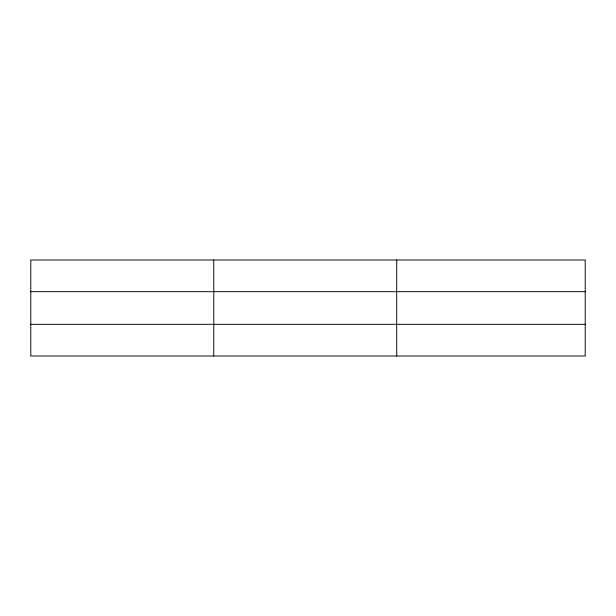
<?xml version="1.0" encoding="UTF-8"?>
<svg xmlns="http://www.w3.org/2000/svg" width="616" height="616" viewBox="0 0 616 616"><rect width="100%" height="100%" fill="white"/><g stroke="black" fill="none" stroke-linecap="round" stroke-linejoin="round"><path stroke-width="0.92" d="M213.752 356.002L213.752 259.998M396.704 356.002L396.704 259.998M585.2 324.324L585.2 356.002L30.8 356.002L30.8 259.998L585.2 259.998L585.2 324.324L30.8 324.324M30.8 291.676L585.2 291.676"/></g></svg>
